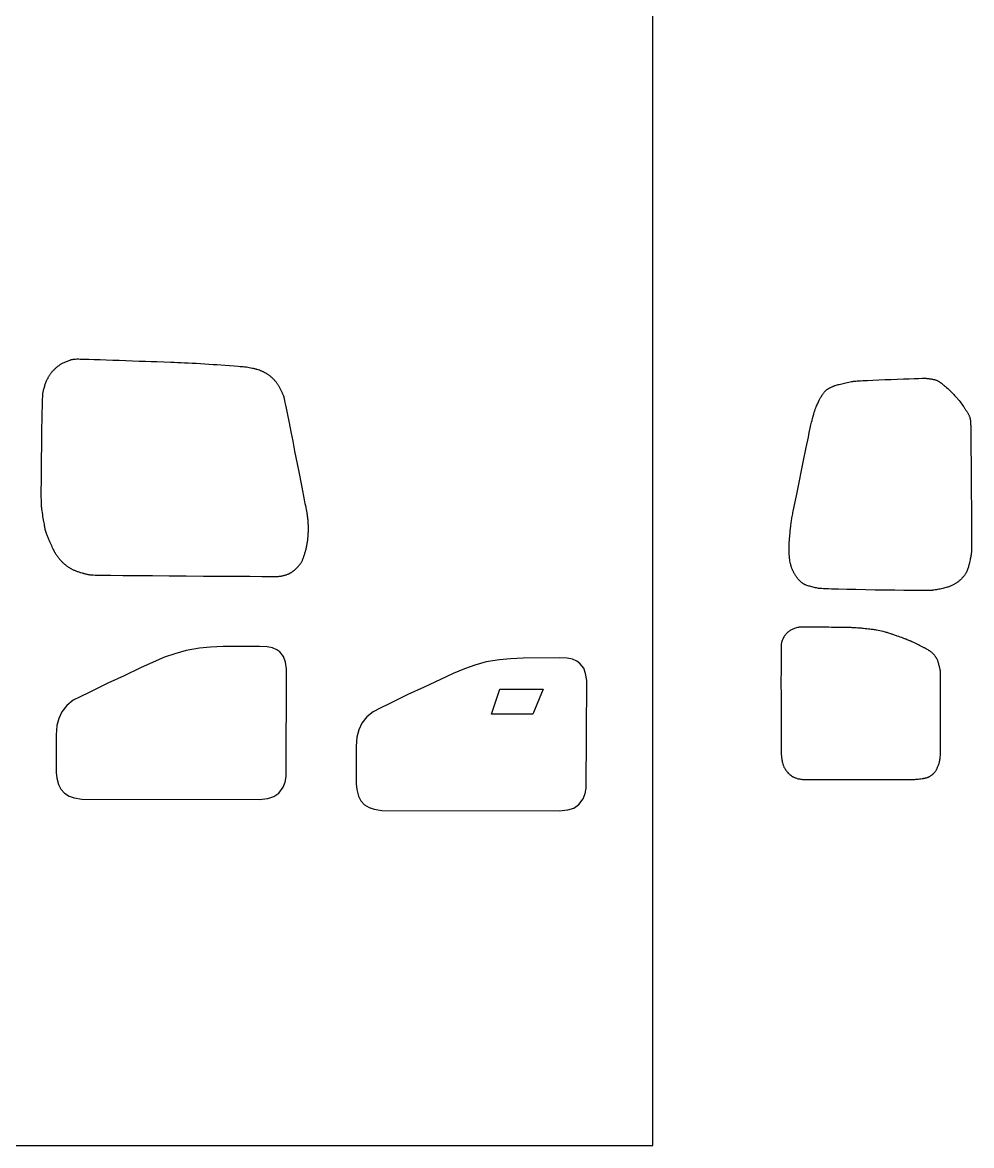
# Model space of a CAD drawing. Extents: x 0 to 10511, y 0 to 8892.
# Drawn here: x 7979 to 10275, y 0 to 2715 of the extents above; entities that cross this region are included whole.
import ezdxf

# ---------------------------------------------------------------- set-up
doc = ezdxf.new("R2010")
doc.units = 0
doc.layers.add('Default_Layer', color=1, linetype='CONTINUOUS')

msp = doc.modelspace()

# ---------------------------------------------------------------- linework, layer by layer
at = {"layer": 'Default_Layer'}
for points in [[(5792, 0), (9504, 0), (9504, 5200), (5792, 5200), (5792, 0)], [(5792, 0), (9504, 0), (9504, 5200), (5792, 5200), (5792, 0)], [(8028, 1819.1), (8027.9, 1818.4), (8027.8, 1817.4), (8027.7, 1816.1), (8027.6, 1814.4), (8027.4, 1810.3), (8027.2, 1805.1), (8027, 1798.9), (8026.8, 1791.7), (8026.6, 1783.8), (8026.4, 1775), (8026, 1755.6), (8025.6, 1734.2), (8025.3, 1711.3), (8024.9, 1687.8), (8024.6, 1664.1), (8024.4, 1640.9), (8024.2, 1619), (8024.1, 1599), (8024, 1589.8), (8024, 1581.4), (8024, 1573.8), (8024, 1567.1), (8024.1, 1561.3), (8024.1, 1556.5), (8024.2, 1552.9), (8024.3, 1551.5), (8024.3, 1550.4), (8024.5, 1548.6), (8024.6, 1546.6), (8024.8, 1544.7), (8025, 1542.6), (8025.5, 1538.5), (8026, 1534.1), (8026.6, 1529.8), (8027.3, 1525.4), (8028, 1521), (8028.6, 1516.8), (8029.3, 1512.7), (8030, 1508.8), (8030.7, 1505.1), (8031.3, 1501.8), (8031.8, 1498.9), (8032.3, 1496.3), (8032.7, 1494.3), (8033.1, 1492.8), (8033.7, 1490.4), (8034.3, 1488), (8035, 1485.6), (8035.7, 1483.2), (8036.4, 1480.8), (8037.2, 1478.4), (8038.1, 1476.1), (8039, 1473.8), (8039.5, 1472.4), (8040.3, 1470.5), (8041.2, 1468.3), (8042.3, 1465.8), (8043.5, 1463), (8044.8, 1460.1), (8046.2, 1456.9), (8047.6, 1453.7), (8049.1, 1450.5), (8050.6, 1447.3), (8052.1, 1444.2), (8053.5, 1441.2), (8054.9, 1438.5), (8056.2, 1436), (8056.8, 1434.8), (8057.4, 1433.8), (8058, 1432.8), (8058.5, 1432), (8059.5, 1430.4), (8060.6, 1428.8), (8061.7, 1427.1), (8062.9, 1425.5), (8064.1, 1423.9), (8065.3, 1422.3), (8066.5, 1420.7), (8067.8, 1419.2), (8069, 1417.7), (8070.3, 1416.2), (8071.5, 1414.8), (8072.8, 1413.4), (8074, 1412.1), (8075.2, 1410.8), (8076.4, 1409.7), (8077.5, 1408.6), (8078.7, 1407.5), (8079.8, 1406.5), (8081, 1405.5), (8082.2, 1404.5), (8083.4, 1403.5), (8084.6, 1402.5), (8085.8, 1401.6), (8087.1, 1400.7), (8088.3, 1399.8), (8089.6, 1398.9), (8090.9, 1398.1), (8092.2, 1397.2), (8093.5, 1396.4), (8094.8, 1395.6), (8096.2, 1394.9), (8097.5, 1394.1), (8098.9, 1393.4), (8100.4, 1392.7), (8101.9, 1392), (8103.5, 1391.3), (8105.1, 1390.6), (8106.7, 1389.9), (8108.4, 1389.2), (8110.1, 1388.6), (8111.8, 1388), (8113.5, 1387.4), (8115.2, 1386.8), (8116.9, 1386.2), (8118.6, 1385.7), (8120.2, 1385.2), (8123.4, 1384.3), (8124.9, 1383.8), (8126.5, 1383.4), (8128, 1383), (8129.5, 1382.6), (8131.1, 1382.3), (8132.6, 1381.9), (8134.2, 1381.6), (8135.8, 1381.2), (8137.3, 1380.9), (8138.9, 1380.7), (8140.5, 1380.4), (8142, 1380.1), (8143.6, 1379.9), (8145.2, 1379.7), (8146.8, 1379.5), (8148.3, 1379.4), (8149, 1379.3), (8150.4, 1379.3), (8154.7, 1379.2), (8161.3, 1379.1), (8169.9, 1378.9), (8192.7, 1378.6), (8221.7, 1378.3), (8255.8, 1378), (8293.6, 1377.7), (8333.9, 1377.3), (8375.5, 1377), (8417.1, 1376.7), (8457.4, 1376.4), (8495.2, 1376.2), (8529.2, 1376.1), (8558.1, 1376), (8570.3, 1375.9), (8580.8, 1375.9), (8589.4, 1376), (8595.9, 1376), (8598.4, 1376), (8600.2, 1376.1), (8601.5, 1376.1), (8602.2, 1376.2), (8603.7, 1376.4), (8605.2, 1376.7), (8606.8, 1377), (8608.3, 1377.3), (8609.9, 1377.7), (8611.5, 1378.2), (8613.1, 1378.6), (8614.6, 1379.1), (8616.1, 1379.5), (8617.6, 1380), (8619, 1380.5), (8620.3, 1381), (8621.6, 1381.5), (8622.9, 1382), (8624, 1382.5), (8625, 1383), (8626, 1383.5), (8627, 1384), (8627.9, 1384.6), (8628.9, 1385.2), (8629.8, 1385.7), (8630.7, 1386.3), (8631.7, 1387), (8632.6, 1387.6), (8633.4, 1388.3), (8634.3, 1388.9), (8635.2, 1389.6), (8636, 1390.3), (8636.9, 1391), (8637.7, 1391.7), (8639.4, 1393.2), (8641.1, 1394.8), (8642, 1395.7), (8643, 1396.6), (8643.9, 1397.6), (8644.9, 1398.7), (8645.9, 1399.7), (8646.9, 1400.8), (8647.9, 1402), (8648.9, 1403.1), (8649.8, 1404.3), (8650.7, 1405.5), (8651.6, 1406.7), (8652.5, 1407.9), (8653.3, 1409.1), (8654, 1410.4), (8654.7, 1411.6), (8655.4, 1413), (8656.2, 1414.5), (8656.9, 1416.1), (8657.5, 1417.7), (8658.2, 1419.4), (8658.9, 1421.2), (8659.6, 1423), (8660.2, 1424.9), (8660.8, 1426.7), (8661.5, 1428.6), (8662, 1430.5), (8662.6, 1432.4), (8663.2, 1434.2), (8663.7, 1436.1), (8664.2, 1437.9), (8664.6, 1439.7), (8665.1, 1441.6), (8665.6, 1443.5), (8666, 1445.6), (8666.5, 1447.6), (8666.9, 1449.8), (8667.3, 1451.9), (8667.7, 1454.1), (8668.1, 1456.4), (8668.4, 1458.6), (8668.7, 1460.8), (8669.1, 1463.1), (8669.3, 1465.3), (8669.6, 1467.6), (8669.8, 1469.8), (8670, 1471.9), (8670.2, 1474.1), (8670.4, 1476.5), (8670.5, 1478.9), (8670.6, 1481.3), (8670.7, 1483.9), (8670.7, 1486.4), (8670.8, 1489.1), (8670.8, 1491.7), (8670.8, 1494.3), (8670.7, 1496.9), (8670.7, 1499.5), (8670.6, 1502.1), (8670.5, 1504.6), (8670.4, 1507), (8670.2, 1509.4), (8670, 1511.7), (8669.8, 1513.9), (8669.6, 1516.1), (8669.3, 1518.3), (8669, 1520.5), (8668.7, 1522.7), (8668.3, 1524.9), (8668, 1527.1), (8667.6, 1529.2), (8666.8, 1533.6), (8665.9, 1538), (8665.1, 1542.3), (8664.3, 1546.7), (8663.4, 1551.5), (8661.5, 1561), (8655.6, 1591.4), (8647.6, 1632.5), (8638.4, 1679), (8633.8, 1702.5), (8629.2, 1725.3), (8624.9, 1746.8), (8621, 1766.2), (8617.7, 1782.8), (8616.2, 1789.9), (8614.9, 1796), (8613.8, 1801.1), (8612.9, 1805.2), (8612.3, 1808), (8612, 1808.9), (8611.9, 1809.5), (8611.3, 1811.3), (8610.6, 1813), (8609.9, 1814.8), (8609.2, 1816.7), (8608.4, 1818.5), (8607.7, 1820.3), (8606.8, 1822), (8606, 1823.8), (8605.2, 1825.5), (8604.3, 1827.2), (8603.5, 1828.9), (8602.6, 1830.5), (8601.8, 1832), (8601, 1833.4), (8600.2, 1834.8), (8599.4, 1836.1), (8598.7, 1837.3), (8597.9, 1838.5), (8597.1, 1839.7), (8596.2, 1840.9), (8595.4, 1842.1), (8594.5, 1843.3), (8593.7, 1844.4), (8592.8, 1845.6), (8591.9, 1846.7), (8590.9, 1847.8), (8590, 1848.9), (8589, 1850), (8588.1, 1851.1), (8587.1, 1852.1), (8586.1, 1853.1), (8585.1, 1854.1), (8584.1, 1855.1), (8583, 1856.1), (8582, 1857), (8580.9, 1857.9), (8579.8, 1858.9), (8578.7, 1859.8), (8577.5, 1860.6), (8576.4, 1861.5), (8575.2, 1862.3), (8574.1, 1863.2), (8572.9, 1864), (8571.7, 1864.7), (8570.5, 1865.5), (8569.4, 1866.2), (8568.2, 1866.9), (8567, 1867.6), (8565.8, 1868.2), (8564.6, 1868.9), (8563.4, 1869.5), (8562.2, 1870.1), (8561, 1870.6), (8559.7, 1871.2), (8558.5, 1871.7), (8557.2, 1872.2), (8556, 1872.7), (8554.7, 1873.2), (8552.2, 1874.1), (8549.6, 1875), (8547, 1875.8), (8545.7, 1876.2), (8544.3, 1876.6), (8542.8, 1877), (8541.3, 1877.4), (8539.7, 1877.8), (8538.1, 1878.2), (8534.8, 1878.9), (8531.4, 1879.6), (8527.9, 1880.3), (8524.5, 1880.9), (8521.2, 1881.4), (8519.2, 1881.6), (8516.6, 1881.9), (8513.4, 1882.2), (8509.7, 1882.6), (8505.5, 1882.9), (8501, 1883.3), (8491, 1884.1), (8480.4, 1884.9), (8469.5, 1885.6), (8449.5, 1887), (8440.2, 1887.7), (8430.3, 1888.3), (8420.1, 1888.9), (8409.7, 1889.6), (8399.5, 1890.2), (8389.5, 1890.7), (8380, 1891.2), (8371.2, 1891.7), (8362.8, 1892.1), (8354.5, 1892.4), (8346.1, 1892.8), (8337.7, 1893.1), (8320.9, 1893.8), (8304.2, 1894.4), (8290.9, 1894.8), (8276.6, 1895.3), (8261.4, 1895.8), (8245.6, 1896.4), (8213.4, 1897.6), (8197.4, 1898.2), (8181.8, 1898.8), (8166.9, 1899.3), (8152.8, 1899.8), (8140, 1900.2), (8134.1, 1900.3), (8128.5, 1900.4), (8123.4, 1900.5), (8118.7, 1900.6), (8114.5, 1900.7), (8110.9, 1900.7), (8107.7, 1900.6), (8105.1, 1900.5), (8104, 1900.5), (8103.1, 1900.4), (8102.4, 1900.3), (8101.8, 1900.3), (8100.8, 1900.1), (8099.7, 1899.8), (8098.7, 1899.6), (8097.6, 1899.3), (8096.6, 1899.1), (8095.5, 1898.8), (8094.4, 1898.4), (8093.4, 1898.1), (8091.2, 1897.4), (8089.1, 1896.6), (8087, 1895.8), (8084.9, 1894.9), (8082.9, 1894), (8081, 1893.1), (8079.1, 1892.2), (8077.2, 1891.3), (8075.5, 1890.4), (8073.8, 1889.5), (8072.3, 1888.6), (8070.9, 1887.8), (8069.6, 1887), (8068.2, 1886.1), (8066.9, 1885.2), (8065.6, 1884.3), (8064.3, 1883.3), (8063, 1882.3), (8061.7, 1881.3), (8060.5, 1880.2), (8059.3, 1879.2), (8058.1, 1878.1), (8056.9, 1877), (8055.8, 1875.9), (8054.7, 1874.8), (8053.6, 1873.8), (8052.6, 1872.7), (8051.6, 1871.6), (8050.7, 1870.5), (8049.8, 1869.4), (8048.9, 1868.2), (8048, 1867.1), (8047.1, 1865.9), (8046.3, 1864.7), (8045.4, 1863.5), (8044.6, 1862.3), (8043.8, 1861.1), (8043.1, 1859.8), (8042.3, 1858.6), (8041.6, 1857.3), (8040.9, 1856), (8040.2, 1854.7), (8039.6, 1853.4), (8038.9, 1852.1), (8038.3, 1850.8), (8037.6, 1849.2), (8036.9, 1847.5), (8036.1, 1845.7), (8035.3, 1843.7), (8034.5, 1841.7), (8033.7, 1839.5), (8032.9, 1837.3), (8032.2, 1835.1), (8031.4, 1832.8), (8030.7, 1830.4), (8030.1, 1828.1), (8029.4, 1825.8), (8028.9, 1823.5), (8028.6, 1822.4), (8028.4, 1821.3), (8028.2, 1820.2), (8028, 1819.1)], [(9887.8, 1748.4), (9889, 1753.1), (9890.3, 1758), (9891.7, 1763), (9893.1, 1768), (9894.5, 1772.7), (9895.1, 1774.9), (9895.8, 1777), (9896.4, 1778.9), (9897, 1780.6), (9897.5, 1782.2), (9898, 1783.5), (9898.5, 1784.6), (9899, 1785.9), (9899.5, 1787.1), (9900.1, 1788.3), (9901.2, 1790.8), (9902.4, 1793.3), (9903.6, 1795.6), (9904.7, 1797.8), (9906.7, 1801.6), (9907.5, 1803.2), (9908.3, 1804.8), (9909.1, 1806.4), (9909.9, 1807.9), (9910.7, 1809.5), (9911.6, 1811.1), (9912, 1811.8), (9912.5, 1812.6), (9913, 1813.3), (9913.5, 1814.1), (9914.6, 1815.6), (9915.8, 1817.3), (9917.2, 1819.1), (9917.9, 1820), (9918.6, 1820.9), (9919.4, 1821.8), (9920.2, 1822.7), (9921, 1823.5), (9921.8, 1824.4), (9922.6, 1825.2), (9923.5, 1826), (9924.4, 1826.8), (9925.2, 1827.5), (9926.2, 1828.2), (9927.1, 1828.8), (9928.2, 1829.5), (9929.3, 1830.2), (9930.4, 1830.8), (9931.6, 1831.5), (9932.8, 1832.1), (9934, 1832.8), (9935.3, 1833.4), (9936.6, 1834), (9937.8, 1834.5), (9939.1, 1835.1), (9940.4, 1835.6), (9941.7, 1836.2), (9943, 1836.6), (9944.3, 1837.1), (9945.7, 1837.6), (9947.5, 1838.2), (9949.7, 1838.8), (9952.1, 1839.5), (9954.8, 1840.2), (9957.7, 1841), (9960.8, 1841.8), (9964.1, 1842.5), (9967.4, 1843.3), (9970.8, 1844.1), (9974.2, 1844.8), (9977.7, 1845.5), (9981.1, 1846.2), (9984.4, 1846.7), (9987.6, 1847.3), (9989.1, 1847.5), (9990.6, 1847.7), (9991.4, 1847.8), (9992.4, 1847.9), (9995, 1848.1), (9998.3, 1848.4), (10002.2, 1848.6), (10006.7, 1848.9), (10011.8, 1849.2), (10023.2, 1849.8), (10036.2, 1850.4), (10050.3, 1851), (10065.2, 1851.7), (10080.3, 1852.3), (10095.4, 1852.9), (10110, 1853.4), (10123.7, 1853.9), (10136.1, 1854.3), (10146.8, 1854.6), (10155.5, 1854.8), (10158.9, 1854.8), (10161.6, 1854.8), (10163.6, 1854.8), (10164.3, 1854.8), (10164.8, 1854.8), (10166.5, 1854.7), (10168.2, 1854.5), (10169.9, 1854.3), (10171.7, 1854.1), (10173.4, 1853.8), (10175.2, 1853.6), (10177, 1853.3), (10178.8, 1853), (10180.5, 1852.6), (10182.1, 1852.3), (10183.7, 1851.9), (10185.3, 1851.6), (10186.7, 1851.2), (10188.1, 1850.8), (10189.3, 1850.4), (10190.4, 1850), (10191.5, 1849.5), (10192.5, 1849), (10193.5, 1848.5), (10194.5, 1848), (10195.5, 1847.4), (10196.5, 1846.8), (10197.4, 1846.2), (10198.4, 1845.6), (10199.3, 1845), (10200.2, 1844.3), (10202.1, 1842.9), (10203.9, 1841.6), (10205.7, 1840.2), (10206.6, 1839.4), (10207.6, 1838.6), (10208.7, 1837.7), (10209.8, 1836.7), (10212.2, 1834.6), (10214.7, 1832.3), (10217.3, 1829.9), (10219.8, 1827.5), (10222.3, 1825.1), (10224.7, 1822.7), (10227, 1820.4), (10229.3, 1818.1), (10231.7, 1815.8), (10234, 1813.4), (10236.2, 1810.9), (10238.5, 1808.5), (10240.7, 1806), (10241.8, 1804.7), (10242.8, 1803.5), (10245, 1800.9), (10247.1, 1798.2), (10249.3, 1795.4), (10251.4, 1792.6), (10253.4, 1789.8), (10255.4, 1787), (10256.4, 1785.6), (10257.3, 1784.3), (10258.2, 1782.9), (10259, 1781.6), (10260.7, 1778.9), (10262.5, 1776.1), (10264.2, 1773.3), (10265, 1771.8), (10265.9, 1770.4), (10266.6, 1769), (10267.4, 1767.6), (10268.1, 1766.2), (10268.8, 1764.8), (10269.4, 1763.5), (10269.9, 1762.2), (10270.4, 1761), (10270.8, 1759.8), (10271.1, 1758.6), (10271.4, 1757.4), (10271.6, 1756.3), (10271.9, 1755.1), (10272, 1753.9), (10272.2, 1752.7), (10272.3, 1751.5), (10272.4, 1750.2), (10272.5, 1749), (10272.5, 1747.8), (10272.6, 1745.4), (10272.7, 1742.9), (10272.8, 1740.5), (10272.9, 1739.1), (10272.9, 1736.1), (10273, 1725.8), (10273.2, 1710.6), (10273.4, 1691.1), (10273.8, 1643), (10274.2, 1588.3), (10274.6, 1533.5), (10274.7, 1508.2), (10274.8, 1485.4), (10274.9, 1465.9), (10274.9, 1450.6), (10274.9, 1444.8), (10274.9, 1440.3), (10274.9, 1437.3), (10274.9, 1436.3), (10274.8, 1435.8), (10274.7, 1434.6), (10274.6, 1433.3), (10274.4, 1432), (10274.2, 1430.8), (10274, 1429.5), (10273.8, 1428.3), (10273.4, 1425.8), (10272.8, 1423.3), (10272.3, 1420.8), (10271.7, 1418.3), (10271.2, 1415.8), (10270.5, 1413), (10269.7, 1409.5), (10268.8, 1405.5), (10268.3, 1403.4), (10267.8, 1401.3), (10267.2, 1399.1), (10266.6, 1397), (10266, 1394.8), (10265.3, 1392.8), (10265, 1391.8), (10264.6, 1390.8), (10264.3, 1389.8), (10263.9, 1388.9), (10263.5, 1388), (10263.1, 1387.1), (10262.7, 1386.3), (10262.3, 1385.5), (10261.5, 1384), (10260.6, 1382.5), (10259.6, 1381), (10258.6, 1379.5), (10257.5, 1378.1), (10256.4, 1376.7), (10255.3, 1375.3), (10254.1, 1373.9), (10252.9, 1372.6), (10251.7, 1371.3), (10250.5, 1370), (10249.3, 1368.8), (10248, 1367.6), (10246.7, 1366.5), (10245.5, 1365.4), (10244.2, 1364.3), (10242.9, 1363.3), (10241.6, 1362.3), (10240.3, 1361.3), (10238.9, 1360.4), (10237.6, 1359.5), (10236.2, 1358.6), (10234.8, 1357.8), (10233.3, 1357), (10231.9, 1356.2), (10230.4, 1355.4), (10228.9, 1354.7), (10227.4, 1354), (10225.9, 1353.3), (10224.4, 1352.7), (10222.9, 1352.1), (10221.4, 1351.5), (10219.7, 1350.9), (10217.8, 1350.2), (10215.6, 1349.6), (10213.2, 1348.9), (10210.7, 1348.2), (10207.9, 1347.5), (10205.1, 1346.8), (10202.1, 1346.1), (10199.1, 1345.4), (10196, 1344.8), (10192.9, 1344.2), (10189.8, 1343.6), (10186.7, 1343.1), (10183.7, 1342.7), (10180.7, 1342.3), (10179.3, 1342.1), (10177.9, 1342), (10177, 1341.9), (10175.8, 1341.8), (10174.4, 1341.8), (10172.6, 1341.7), (10168.1, 1341.7), (10162.6, 1341.7), (10156, 1341.7), (10148.6, 1341.7), (10140.3, 1341.7), (10131.2, 1341.8), (10111.2, 1342), (10089.3, 1342.3), (10066, 1342.6), (10042, 1343), (10018.1, 1343.5), (9994.9, 1344), (9973, 1344.4), (9953.1, 1344.9), (9944.2, 1345.2), (9936, 1345.4), (9928.7, 1345.6), (9922.2, 1345.9), (9916.8, 1346.1), (9912.5, 1346.3), (9910.8, 1346.4), (9909.4, 1346.5), (9908.3, 1346.6), (9907.5, 1346.7), (9905, 1347), (9902.4, 1347.5), (9899.8, 1348), (9897, 1348.6), (9894.3, 1349.2), (9891.6, 1349.8), (9888.8, 1350.5), (9886.2, 1351.3), (9883.6, 1352), (9881.1, 1352.7), (9878.7, 1353.5), (9876.5, 1354.3), (9874.5, 1355), (9873.5, 1355.4), (9872.6, 1355.8), (9871.8, 1356.1), (9871, 1356.5), (9870.3, 1356.8), (9869.6, 1357.2), (9868.4, 1357.9), (9867.2, 1358.6), (9866.1, 1359.4), (9864.9, 1360.3), (9863.8, 1361.2), (9862.8, 1362.1), (9861.7, 1363), (9860.7, 1364), (9859.6, 1365), (9858.7, 1366), (9857.7, 1367.1), (9856.7, 1368.1), (9855.8, 1369.2), (9854.9, 1370.3), (9854, 1371.4), (9853.1, 1372.5), (9852.2, 1373.6), (9851.4, 1374.8), (9850.5, 1376), (9849.7, 1377.2), (9848.9, 1378.4), (9848.1, 1379.7), (9847.3, 1381), (9846.6, 1382.3), (9845.9, 1383.6), (9845.2, 1384.9), (9844.5, 1386.2), (9843.9, 1387.5), (9843.2, 1388.8), (9842.6, 1390), (9842.1, 1391.3), (9841.6, 1392.5), (9841.1, 1393.7), (9840.6, 1394.9), (9840.1, 1396.1), (9839.7, 1397.3), (9839.2, 1398.6), (9838.8, 1399.8), (9838.4, 1401.1), (9838.1, 1402.3), (9837.7, 1403.6), (9837.4, 1404.8), (9837, 1406.1), (9836.7, 1407.4), (9836.5, 1408.6), (9836.2, 1409.9), (9835.7, 1412.5), (9835.4, 1413.8), (9835.2, 1415.2), (9835, 1416.7), (9834.8, 1418.3), (9834.6, 1419.9), (9834.5, 1421.5), (9834.3, 1423.2), (9834.2, 1425), (9833.9, 1428.5), (9833.7, 1432.1), (9833.6, 1435.6), (9833.5, 1439), (9833.5, 1440.8), (9833.5, 1442.5), (9833.5, 1444.4), (9833.6, 1446.3), (9833.7, 1450.3), (9833.9, 1454.5), (9834.1, 1458.7), (9834.4, 1463), (9834.7, 1467.2), (9835, 1471.3), (9835.4, 1475.6), (9835.8, 1480.6), (9836.4, 1485.9), (9837, 1491.6), (9837.6, 1497.5), (9838, 1500.5), (9838.4, 1503.4), (9838.7, 1506.3), (9839.2, 1509.2), (9839.6, 1512), (9840, 1514.8), (9840.5, 1517.6), (9841, 1520.5), (9841.6, 1523.7), (9842.3, 1526.9), (9843, 1530.3), (9843.7, 1533.8), (9845.2, 1541.1), (9848.5, 1556), (9850.1, 1563.4), (9851.7, 1570.5), (9870.4, 1663.8), (9872.7, 1675.1), (9875.2, 1687.3), (9880.2, 1712.3), (9882.5, 1723.9), (9884.6, 1734.2), (9885.6, 1738.7), (9886.4, 1742.6), (9887.2, 1745.8), (9887.8, 1748.4)], [(8551.9, 836.9), (8572.4, 839.1), (8587.4, 843.5), (8599.5, 851.8), (8609.6, 866.2), (8614.6, 878.8), (8617, 891.8), (8618.2, 1152.2), (8615.4, 1168.9), (8611, 1182.1), (8601.9, 1193.4), (8594.1, 1198.5), (8584.1, 1203.4), (8571.1, 1205.9), (8552.7, 1206.6), (8464.5, 1206.1), (8434.2, 1204.7), (8407.3, 1202.2), (8375.3, 1197), (8348, 1189), (8322.8, 1180.3), (8295.4, 1168.7), (8264.4, 1154.6), (8225, 1135.7), (8185.5, 1118), (8140.4, 1095.6), (8118.7, 1084.9), (8101.7, 1076.3), (8086.4, 1063.8), (8074.6, 1048.5), (8067, 1032.3), (8062, 1015.1), (8060.5, 993.1), (8060.5, 902.2), (8062.3, 888.3), (8066.3, 872.6), (8071.8, 861.3), (8080.8, 851.5), (8092.3, 844.8), (8104.5, 840.8), (8122.7, 837.3), (8551.9, 836.9)], [(9277.7, 809.2), (9298.2, 811.4), (9313.2, 815.8), (9325.3, 824.1), (9335.4, 838.5), (9340.4, 851.1), (9342.8, 864.2), (9344, 1124.5), (9341.2, 1141.2), (9336.8, 1154.4), (9327.7, 1165.7), (9319.9, 1170.9), (9309.8, 1175.7), (9296.9, 1178.2), (9278.5, 1178.9), (9190.3, 1178.4), (9160, 1177), (9133.1, 1174.5), (9101.1, 1169.4), (9073.7, 1161.3), (9048.6, 1152.6), (9021.2, 1141), (8990.2, 1126.9), (8950.8, 1108), (8911.2, 1090.3), (8866.2, 1067.9), (8844.5, 1057.2), (8827.5, 1048.6), (8812.2, 1036.1), (8800.4, 1020.8), (8792.8, 1004.7), (8787.7, 987.4), (8786.3, 965.4), (8786.3, 874.5), (8788.1, 860.6), (8792.1, 844.9), (8797.6, 833.6), (8806.6, 823.8), (8818.1, 817.1), (8830.3, 813.1), (8848.5, 809.7), (9277.7, 809.2)], [(9133.5, 1103.2), (9238.5, 1103.2), (9213.5, 1043.2), (9113.5, 1043.2), (9133.5, 1103.2)]]:
    msp.add_lwpolyline(points, close=True, dxfattribs=at)
msp.add_lwpolyline([(10137.9, 885.3, 0.00796), (10142.6, 885.6, 0.006604), (10149.1, 886.3, 0.00631), (10155.7, 887.2, 0.006627), (10159.1, 887.7, 0.007922), (10160.5, 888, 0.002369), (10162.8, 888.5, 0.006616), (10164.6, 888.9, 0.016131), (10167.3, 889.7, 0.012973), (10169.1, 890.3, 0.007527), (10170, 890.6), (10170.5, 890.8), (10171, 891.1), (10171.5, 891.3), (10171.9, 891.5), (10172.4, 891.8), (10172.9, 892, 0.013791), (10174.7, 893, 0.013681), (10176.8, 894.4, 0.026271), (10181.3, 897.9, 0.009289), (10182.6, 899.1), (10183.1, 899.5), (10183.5, 899.9, 0.023301), (10186, 902.6, 0.031926), (10188.4, 905.8, 0.018793), (10190.1, 908.6, 0.007974), (10190.9, 910.1, 0.010295), (10192, 912.5, 0.012177), (10193.6, 916.2, 0.020091), (10196.2, 923.5, 0.012091), (10197.1, 926.6, 0.0119), (10198, 930.5, 0.012716), (10198.9, 935.6, 0.014776), (10199.8, 943.2), (10199.9, 943.9), (10199.9, 944.4, 0.00799), (10200, 946.2, 0.002164), (10200, 948, 0.001616), (10200.1, 953, 0.001082), (10200.1, 965.1, 0.000579), (10200.2, 985, 0.000494), (10200.2, 1026.6, 0.00059), (10200.2, 1096.3, 0.000538), (10200.1, 1123.6, 0.000613), (10200, 1133.4, 0.001566), (10200, 1140.1, 0.003319), (10199.9, 1142.5, 0.005763), (10199.9, 1143.4), (10199.9, 1143.9, 0.018878), (10199.2, 1149.2, 0.012235), (10198.3, 1153.5, 0.006167), (10197.7, 1156.3, 0.002598), (10197.3, 1157.9, 0.001083), (10196.6, 1160.5, 0.005493), (10195.5, 1164.5, 0.008858), (10194.4, 1168.4, 0.0079), (10193.6, 1170.8, 0.014716), (10192.3, 1174, 0.01768), (10191.1, 1176.5, 0.014416), (10190.2, 1178.2, 0.012196), (10189, 1180.2, 0.005017), (10188.5, 1181), (10188.1, 1181.5), (10187.7, 1182, 0.012305), (10186.2, 1184.1, 0.016909), (10183.8, 1186.9, 0.017617), (10180.9, 1189.9, 0.015685), (10177.9, 1192.6, 0.018483), (10175.5, 1194.4, 0.009973), (10173.7, 1195.6, 0.009575), (10171.4, 1197.1, 0.008912), (10167.9, 1199.1, 0.003892), (10165.1, 1200.7, 0.000813), (10164, 1201.3, -0.000437), (10160.9, 1202.9, 0.001374), (10158.7, 1204.1, 0.003743), (10152, 1207.6, 0.005004), (10140.5, 1213.4, 0.004536), (10133.1, 1216.9, 0.004494), (10128.3, 1219.1, 0.008862), (10121.7, 1221.9, 0.003613), (10116.9, 1223.8, 0.003272), (10109.6, 1226.6, 0.003924), (10095.3, 1231.8, 0.002619), (10086.6, 1234.8, 0.002929), (10079.9, 1237.1, 0.003938), (10074.5, 1238.8, 0.00827), (10066.8, 1241.1, 0.007237), (10061.1, 1242.6, 0.015494), (10045.4, 1245.9, 0.006961), (10039.3, 1247, 0.004631), (10035.4, 1247.5, 0.003286), (10029.2, 1248.3, 0.004894), (10013.5, 1249.9, 0.003553), (10003.3, 1250.9, 0.003722), (9995.8, 1251.4, 0.002794), (9991.9, 1251.7, 0.00406), (9989, 1251.8, 0.002662), (9984, 1252, 0.001979), (9974.4, 1252.2, 0.000897), (9964.6, 1252.4, 0.001026), (9942.3, 1252.7, 0.001247), (9892.3, 1253.2, 0.000809), (9882.9, 1253.2, 0.001239), (9879.9, 1253.2, -0.004404), (9876.4, 1253.3), (9871.9, 1253.4, 0.004054), (9867.8, 1253.5, 0.006593), (9864.5, 1253.4, 0.012207), (9860.7, 1253.3, 0.015129), (9857.7, 1253, 0.023712), (9854.2, 1252.3, 0.02311), (9849, 1250.9, 0.033583), (9841.1, 1247.7, 0.021266), (9837.1, 1245.6, 0.02079), (9834.1, 1243.6, 0.026715), (9830.6, 1240.8, 0.01393), (9828.6, 1239, 0.004881), (9828, 1238.3), (9827.5, 1237.8, 0.015007), (9825.4, 1235.5, 0.019993), (9822.8, 1232.1, 0.014789), (9821.1, 1229.6, 0.006329), (9820.5, 1228.6), (9820.2, 1228.1), (9819.9, 1227.5), (9819.6, 1227), (9819.4, 1226.5), (9819.1, 1225.9, 0.013092), (9818.1, 1223.8, 0.018065), (9816.9, 1220.6, 0.021455), (9815.6, 1216.4, 0.016676), (9814.8, 1212.7, 0.004458), (9814.5, 1211.5), (9814.5, 1210.9), (9814.4, 1210.4, 0.00699), (9814.4, 1209.7, 0.006906), (9814.3, 1208.1, 0.003267), (9814.2, 1204.2, 0.001364), (9814.2, 1197.4, 0.000976), (9814.1, 1180.8, 0.000314), (9814.1, 1168.3, 0.000471), (9814, 1127.8, 0.000418), (9814.1, 1046.6, 0.000341), (9814.2, 986.1, 0.000357), (9814.3, 965.4, 0.00045), (9814.3, 958.4, 0.001293), (9814.4, 954), (9814.4, 953.2, 0.004831), (9814.4, 952.5, 0.003993), (9814.6, 946.8, 0.004962), (9814.9, 942.8, 0.007356), (9815.3, 938.7, 0.009732), (9815.7, 935.3, 0.009755), (9816.2, 932.5, 0.011137), (9817.2, 927.5, 0.011382), (9818.6, 922.2, 0.008628), (9819.3, 919.8, 0.011961), (9819.9, 917.9, 0.020684), (9821.2, 914.9, 0.023524), (9823.3, 911.1, 0.010717), (9824.5, 909.1, 0.00924), (9825.8, 907.2, 0.015599), (9828.1, 904.2, 0.019008), (9831.4, 900.4, 0.015366), (9833.4, 898.4, 0.02676), (9837.5, 895.1, 0.028141), (9841.5, 892.4, 0.019294), (9844.1, 891, 0.015225), (9846.5, 890, 0.014855), (9850.1, 888.6, 0.019146), (9855.9, 886.9, 0.020398), (9861.2, 885.8, 0.015127), (9866, 885.1, 0.006448), (9868.4, 884.9), (9869.3, 884.8), (9869.8, 884.8, 0.004574), (9871.2, 884.7, 0.001748), (9875.4, 884.7, 0.000545), (9882.4, 884.7, 0.000422), (9903.6, 884.7, 0.000292), (9954.4, 884.7, 0.000384), (10061.9, 884.9, 0.000333), (10102, 885, 0.000333), (10117.5, 885, 0.000991), (10131.2, 885.1, 0.002099), (10135.9, 885.2, 0.002381), (10137, 885.2, 0.007287), (10137.9, 885.3)], format="xyb", close=True, dxfattribs=at)

doc.saveas('drawing.dxf')
